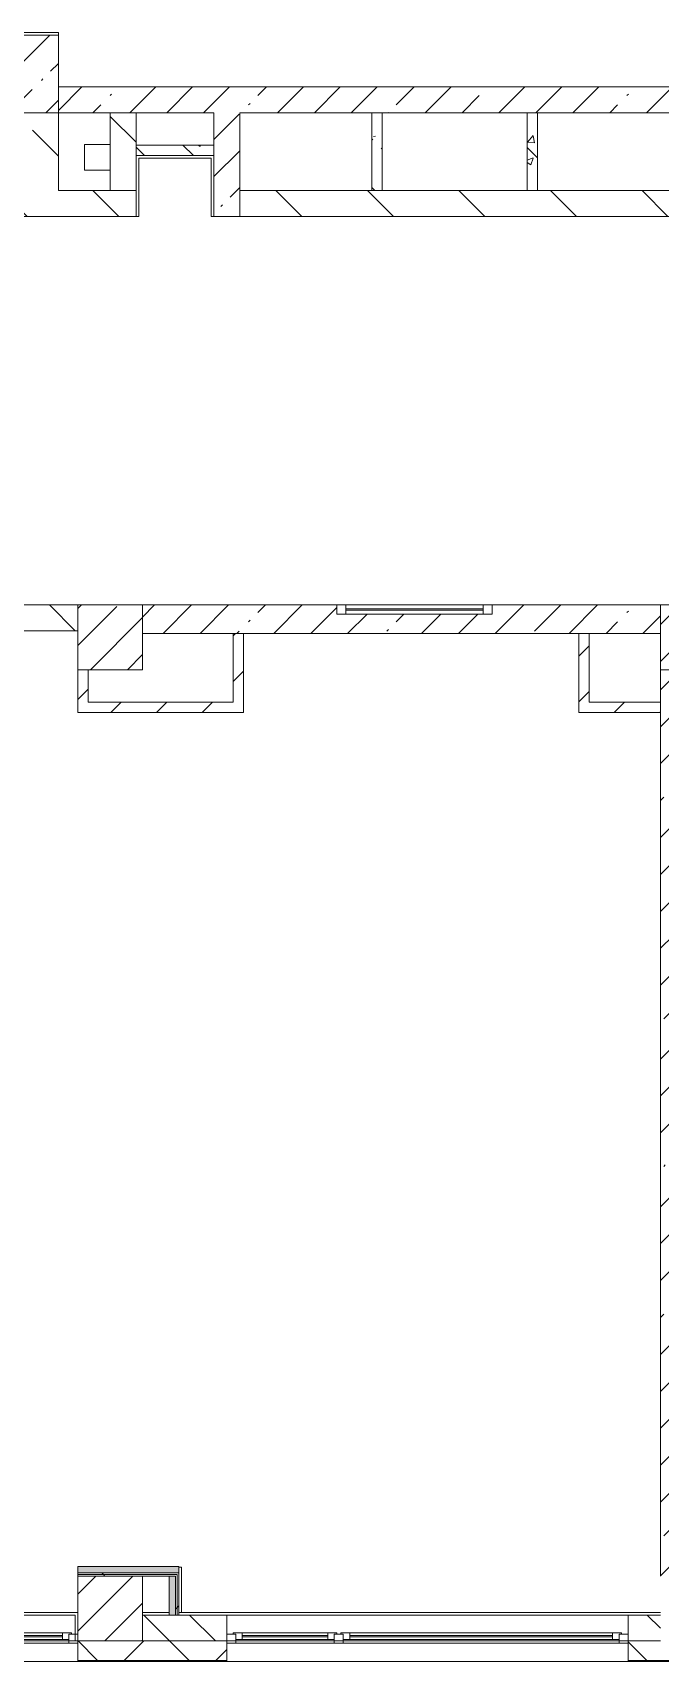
# Model space of a CAD drawing. Header units: millimetres. Extents: x 81633 to 280618, y -8553 to 29000.
# Drawn here: x 206062 to 210912, y -258 to 12320 of the extents above; entities that cross this region are included whole.
import ezdxf

# ---------------------------------------------------------------- set-up
doc = ezdxf.new("R2010")
doc.units = ezdxf.units.MM
for name, color, linetype, lineweight, true_color in [('A-FLOR-2', 7, 'Continuous', 5, 0xaaaaaa), ('I-WALL-4', 7, 'Continuous', 9, 0xe7e7e7), ('I-WALL-7', 7, 'Continuous', 5, 0x787878)]:
    doc.layers.add(name, color=color, linetype=linetype, lineweight=lineweight, true_color=true_color)
for name, color, linetype, lineweight in [('A-GLAZ-3', 7, 'Continuous', 5), ('A-WALL', 7, 'Continuous', 9), ('A-WALL-2', 7, 'Continuous', 5), ('I-WALL-5', 7, 'Continuous', 5), ('S-COLS-2', 7, 'Continuous', 5)]:
    doc.layers.add(name, color=color, linetype=linetype, lineweight=lineweight)
pattern_1 = [(45, (145501.93, 0), (-285.1231, 285.1231), []), (45, (145787.05, 0), (-285.1231, 285.1231), [504.031, -100.806, 16.764, -84.042])]
pattern_2 = [(135, (145501.93, 0), (-353.5534, -353.5534), [])]
pattern_3 = [(45, (145501.93, 0), (-176.7767, 176.7767), [])]
pattern_4 = [(135, (145501.93, 0), (-377.1708, -377.1708), [533.4, -88.9, 17.78, -88.9]), (135, (145501.93, 376.94), (-377.1708, -377.1708), []), (50, (145501.93, 0), (637.6445, -55.7866), [66.675, -733.425]), (355, (145501.9, 0), (-123.3494, 668.699), [53.34, -586.74]), (100.451, (145555.07, -4.65), (514.299, 612.908), [56.665, -623.315]), (46.184, (145501.9, 177.8), (948.776, -147.15), [100.012, -1100.137]), (96.636, (145581, 165.5), (830.909, 865.997), [84.998, -934.973]), (351.184, (145501.9, 177.8), (830.918, 865.988), [80.01, -880.11]), (21, (145590.83, 133.35), (530.6506, -357.9283), [66.675, -733.425]), (326, (145590.8, 133.35), (216.308, 644.6585), [53.34, -586.74]), (71.451, (145635.05, 103.5), (746.9596, 286.7243), [56.665, -623.315]), (37.5, (145501.93, 0), (10.8105, 295.9426), [16.764, -562.864, 16.764, -578.866, -588.962]), (37.5, (145501.93, 0), (10.8105, 295.9426), [-1175.258, 16.764, -572.198]), (7.5, (145501.93, 0), (233.8692, 350.6318), [16.764, -322.834, 16.764, -549.529, -224.472]), (7.5, (145501.93, 0), (233.8692, 350.6318), [-905.891, 16.764, -207.708]), (327.5, (145303.68, 0), (474.5678, -20.0513), [16.764, -205.486, 16.764, -676.656, -920.115]), (327.5, (145303.68, 0), (474.5678, -20.0513), [-915.67, 16.764, -903.351]), (317.5, (145214.8, 0), (518.4522, 88.9934), [16.764, -272.161, 16.764, -443.738, -653.415]), (317.5, (145214.8, 0), (518.4522, 88.9934), [-749.427, 16.764, -636.651])]
pattern_5 = [(45, (145501.9, 0), (-530.33, 530.33), []), (135, (145501.9, 0), (-530.33, -530.33), [])]

# ---------------------------------------------------------------- blocks, each defined once
blk = doc.blocks.new('BSC_Колонна _Прямоугольная - 500х500-V91-2_3_3_птичка')
at = {"layer": 'S-COLS-2'}
h = blk.add_hatch(dxfattribs=at)
h.set_pattern_fill('FP_66', color=256, style=0, pattern_type=2)
h.set_pattern_definition([(45, (-61160, -7650), (-285.1231, 285.1231), []), (45, (-60874.88, -7650), (-285.123, 285.123), [504.031, -100.806, 16.764, -84.042])])
h.paths.add_polyline_path([(-250, -250), (250, -250), (250, 250), (-250, 250)])
for p, q in [((250, 250), (-250, 250)), ((-250, 250), (-250, -250)), ((250, -250), (250, 250)), ((-250, -250), (250, -250))]:
    blk.add_line(p, q, dxfattribs=at)
blk = doc.blocks.new('BSC_Колонна _Прямоугольная - 500х500-V98-2_3_3_птичка')
at = {"layer": 'S-COLS-2'}
h = blk.add_hatch(dxfattribs=at)
h.set_pattern_fill('FP_73', color=256, style=0, pattern_type=2)
h.set_pattern_definition([(45, (-61160, -150), (-285.123, 285.123), []), (45, (-60874.88, -150), (-285.123, 285.123), [504.031, -100.806, 16.764, -84.042])])
h.paths.add_polyline_path([(-250, -250), (250, -250), (250, 250), (-250, 250)])
for p, q in [((250, 250), (-250, 250)), ((-250, 250), (-250, -250)), ((250, -250), (250, 250)), ((-250, -250), (250, -250))]:
    blk.add_line(p, q, dxfattribs=at)
blk = doc.blocks.new('BSC_Колонна _Прямоугольная - 500х500-V102-2_3_3_птичка')
at = {"layer": 'S-COLS-2'}
h = blk.add_hatch(dxfattribs=at)
h.set_pattern_fill('FP_77', color=256, style=0, pattern_type=2)
h.set_pattern_definition([(45, (-65660, -7650), (-285.1231, 285.1231), []), (45, (-65374.88, -7650), (-285.1231, 285.1231), [504.031, -100.806, 16.764, -84.042])])
h.paths.add_polyline_path([(-250, -250), (250, -250), (250, 250), (-250, 250)])
for p, q in [((250, 250), (-250, 250)), ((-250, 250), (-250, -250)), ((250, -250), (250, 250)), ((-250, -250), (250, -250))]:
    blk.add_line(p, q, dxfattribs=at)
blk = doc.blocks.new('BSC_Колонна _Прямоугольная - 600х600-V126-2_3_3_птичка')
at = {"layer": 'S-COLS-2'}
h = blk.add_hatch(dxfattribs=at)
h.set_pattern_fill('FP_106', color=256, style=0, pattern_type=2)
h.set_pattern_definition([(45, (-60460, -12000), (-285.1231, 285.1231), []), (45, (-60174.88, -12000), (-285.1231, 285.1231), [504.031, -100.806, 16.764, -84.042])])
h.paths.add_polyline_path([(-300, -300), (300, -300), (300, 300), (-300, 300)])
for p, q in [((300, 300), (-300, 300)), ((-300, 300), (-300, -300)), ((300, -300), (300, 300)), ((-300, -300), (300, -300))]:
    blk.add_line(p, q, dxfattribs=at)
blk = doc.blocks.new('120_Окно_СКБ_2Ст - 120_Окно_СКБ_2Ст 3100х2500 _мал_створка слева_-22446080-2_3_3_птичка')
at = {"layer": 'A-GLAZ-3'}
for p, q in [((-1550, -127), (-1550, -57)), ((-1550, -57), (-1480, -57)), ((1550, -57), (-1550, -57)), ((-1480, -57), (-1480, -127)), ((650, -87), (-1480, -87)), ((-1480, -87), (-1480, -127)), ((-1430, -137), (-1430, -87)), ((-1430, -107), (600, -107)), ((600, -117), (-1430, -117)), ((600, -137), (600, -87)), ((650, -127), (650, -57)), ((650, -57), (720, -57)), ((650, -127), (650, -87)), ((720, -57), (720, -127)), ((1480, -87), (720, -87)), ((720, -87), (720, -127)), ((770, -137), (770, -87)), ((770, -107), (1430, -107)), ((1430, -117), (770, -117)), ((1430, -137), (1430, -87)), ((1480, -127), (1480, -57)), ((1480, -57), (1550, -57)), ((1480, -127), (1480, -87)), ((1550, -57), (1550, -127)), ((-1480, -127), (-1550, -127)), ((-1550, -127), (-1500, -127)), ((-1480, -127), (-1500, -127)), ((-1500, -127), (-1500, -137)), ((-1500, -137), (670, -137)), ((670, -137), (-1500, -137)), ((720, -127), (650, -127)), ((670, -127), (650, -127)), ((670, -127), (700, -127)), ((670, -137), (670, -127)), ((720, -127), (700, -127)), ((700, -127), (700, -137)), ((700, -137), (1500, -137)), ((1500, -137), (700, -137)), ((1550, -127), (1480, -127)), ((1500, -127), (1480, -127)), ((1500, -127), (1550, -127)), ((1500, -137), (1500, -127))]:
    blk.add_line(p, q, dxfattribs=at)
blk = doc.blocks.new('120_Окно_СКБ_2Ст - 120_Окно_СКБ_2Ст 2100х2500 _мал створка СЛЕВА_-22446485-2_3_3_птичка')
at = {"layer": 'A-GLAZ-3'}
for p, q in [((-1050, -127), (-1050, -57)), ((-1050, -57), (-980, -57)), ((1050, -57), (-1050, -57)), ((-980, -57), (-980, -127)), ((-220, -87), (-980, -87)), ((-980, -87), (-980, -127)), ((-930, -137), (-930, -87)), ((-930, -107), (-270, -107)), ((-270, -117), (-930, -117)), ((-270, -137), (-270, -87)), ((-220, -127), (-220, -57)), ((-220, -57), (-150, -57)), ((-220, -127), (-220, -87)), ((-150, -57), (-150, -127)), ((980, -87), (-150, -87)), ((-150, -87), (-150, -127)), ((-100, -137), (-100, -87)), ((-100, -107), (930, -107)), ((930, -117), (-100, -117)), ((930, -137), (930, -87)), ((980, -127), (980, -57)), ((980, -57), (1050, -57)), ((980, -127), (980, -87)), ((1050, -57), (1050, -127)), ((-980, -127), (-1050, -127)), ((-1050, -127), (-1000, -127)), ((-980, -127), (-1000, -127)), ((-1000, -127), (-1000, -137)), ((-1000, -137), (-200, -137)), ((-200, -137), (-1000, -137)), ((-150, -127), (-220, -127)), ((-200, -127), (-220, -127)), ((-200, -127), (-170, -127)), ((-200, -137), (-200, -127)), ((-150, -127), (-170, -127)), ((-170, -127), (-170, -137)), ((-170, -137), (1000, -137)), ((1000, -137), (-170, -137)), ((1050, -127), (980, -127)), ((1000, -127), (980, -127)), ((1000, -127), (1050, -127)), ((1000, -137), (1000, -127))]:
    blk.add_line(p, q, dxfattribs=at)
blk = doc.blocks.new('120_Окно_СКБ_1Ст - 120_Окно_СКБ_1Ст 400х1200 EI30-24228621-2_3_3_птичка')
at = {"layer": 'A-GLAZ-3'}
for p, q in [((-600, 40), (-600, 110)), ((-600, 110), (-530, 110)), ((600, 110), (-600, 110)), ((-530, 40), (-600, 40)), ((-600, 40), (600, 40)), ((-530, 110), (-530, 40)), ((530, 80), (-530, 80)), ((530, 70), (-530, 70)), ((530, 40), (530, 110)), ((530, 110), (600, 110)), ((600, 40), (530, 40)), ((600, 110), (600, 40))]:
    blk.add_line(p, q, dxfattribs=at)

msp = doc.modelspace()

# ---------------------------------------------------------------- hatches: boundary and pattern name
at = {"layer": 'A-WALL-2'}
h = msp.add_hatch(dxfattribs=at)
h.set_pattern_fill('FP_90', color=256, style=0, pattern_type=2)
h.set_pattern_definition([(135, (145501.93, 0), (-176.7767, -176.7767), [])])
h.paths.add_polyline_path([(210661.9, -100), (210911.9, -100), (210911.9, 100), (210661.9, 100)])
h.paths.add_polyline_path([(207561.9, -100), (207561.9, 100), (206911.9, 100), (206911.9, -100), (206932.2, -100)])
h = msp.add_hatch(dxfattribs=at)
h.set_pattern_fill('FP_80', color=256, style=0, pattern_type=2)
h.set_pattern_definition([(45, (145501.93, 0), (-353.5534, 353.5534), []), (135, (145501.93, 0), (-353.5534, -353.5534), [])])
h.paths.add_polyline_path([(216161.9, -250), (216161.9, -100), (212561.9, -100), (212561.9, -250), (214219.1, -250)])
h.paths.add_polyline_path([(221201.9, -250), (221201.9, -100), (217061.9, -100), (217061.9, -250), (220985.4, -250)])
h.paths.add_polyline_path([(203561.9, -250), (204311.9, -250), (204311.9, -100), (203561.9, -100)])
h.paths.add_polyline_path([(202411.9, -250), (202661.9, -250), (202661.9, -100), (201911.9, -100), (201911.9, -250), (202247.8, -250)])
h.paths.add_polyline_path([(210661.9, -250), (211661.9, -250), (211661.9, -100), (210661.9, -100)])
h.paths.add_polyline_path([(206932.2, -250), (207561.9, -250), (207561.9, -100), (206411.9, -100), (206411.9, -250)])
h.paths.add_polyline_path([(198604.3, -250), (198811.9, -250), (198811.9, -100), (197411.9, -100), (197411.9, -250), (197563.4, -250)])
h.paths.add_polyline_path([(189538.3, -250), (189538.3, -100), (188161.9, -100), (188161.9, -250), (189235.5, -250)])
h.paths.add_polyline_path([(190811.9, -250), (190811.9, -100), (190438.3, -100), (190438.3, -250)])
h.paths.add_polyline_path([(194311.9, -250), (194311.9, -100), (192911.9, -100), (192911.9, -250), (193399.4, -250)])
h.paths.add_polyline_path([(184041.9, -250), (185061.9, -250), (185061.9, -100), (183491.9, -100), (183491.9, -250), (184030.6, -250)])
h.paths.add_polyline_path([(178825.7, -250), (179371.9, -250), (179371.9, -100), (178511.9, -100), (178511.9, -250)])
h.paths.add_polyline_path([(176223.2, -250), (176411.9, -250), (176411.9, -100), (174711.7, -100), (174711.7, -250), (175702.7, -250)])
h.paths.add_polyline_path([(180271.9, -250), (181391.9, -250), (181391.9, -100), (180271.9, -100)])
h.paths.add_polyline_path([(164311.9, -250), (164311.9, -100), (163661.9, -100), (163661.9, -250), (164251.9, -250)])
h.paths.add_polyline_path([(171661.9, -250), (171911.7, -250), (171911.7, -100), (170311.9, -100), (170311.9, -250), (171538.8, -250)])
h.paths.add_polyline_path([(167111.9, -250), (168211.9, -250), (168211.9, -100), (167111.9, -100)])
h.paths.add_polyline_path([(161649.5, -250), (162761.9, -250), (162761.9, -100), (161611.9, -100), (161611.9, -250)])
h.paths.add_polyline_path([(150198.7, -250), (154061.9, -250), (154061.9, -100), (150131.9, -100), (150131.9, -250)])
h.paths.add_polyline_path([(149231.9, -250), (149231.9, -100), (145241.9, -100), (145241.9, -250), (149157.7, -250)])
h.paths.add_polyline_path([(157161.9, -250), (158511.9, -250), (158511.9, -100), (157161.9, -100)])
at = {"layer": 'I-WALL-4'}
for points in [[(207191.9, 425), (207191.9, 475), (206411.9, 475), (206411.9, 425), (206932.2, 425)], [(207166.9, 100), (207166.9, 400), (207116.9, 400), (207116.9, 100)]]:
    msp.add_hatch(color=256, dxfattribs=at).paths.add_polyline_path(points)
at = {"layer": 'I-WALL-5'}
h = msp.add_hatch(dxfattribs=at)
h.set_pattern_fill('FP_88', color=256, style=0, pattern_type=2)
h.set_pattern_definition(pattern_1)
h.paths.add_polyline_path([(201201.9, 11700), (205661.9, 11700), (205661.9, 11900), (200261.9, 11900), (200261.9, 11700), (201001.9, 11700)])
h.paths.add_polyline_path([(209961.9, 11700), (211661.9, 11700), (211661.9, 11900), (206261.9, 11900), (206261.9, 11700), (209881.9, 11700)])
h = msp.add_hatch(dxfattribs=at)
h.set_pattern_fill('FP_91', color=256, style=0, pattern_type=2)
h.set_pattern_definition(pattern_2)
h.paths.add_polyline_path([(206261.9, 11100), (206261.9, 11700), (206061.9, 11700), (206061.9, 11100)])
h = msp.add_hatch(dxfattribs=at)
h.set_pattern_fill('FP_91', color=256, style=0, pattern_type=2)
h.set_pattern_definition(pattern_2)
h.paths.add_polyline_path([(206861.9, 11100), (206861.9, 11700), (206661.9, 11700), (206661.9, 11100)])
h = msp.add_hatch(dxfattribs=at)
h.set_pattern_fill('FP_91', color=256, style=0, pattern_type=2)
h.set_pattern_definition(pattern_2)
h.paths.add_polyline_path([(206861.9, 10900), (206861.9, 11700), (206661.9, 11700), (206661.9, 10900)])
h = msp.add_hatch(dxfattribs=at)
h.set_pattern_fill('FP_88', color=256, style=0, pattern_type=2)
h.set_pattern_definition(pattern_1)
h.paths.add_polyline_path([(207661.9, 10900), (207661.9, 11700), (207461.9, 11700), (207461.9, 10900)])
h = msp.add_hatch(dxfattribs=at)
h.set_pattern_fill('FP_91', color=256, style=0, pattern_type=2)
h.set_pattern_definition(pattern_2)
h.paths.add_polyline_path([(203809.2, 10900), (203941.9, 10900), (203941.9, 11100), (203731.9, 11100), (203731.9, 10900)])
h.paths.add_polyline_path([(202811.9, 10900), (203031.9, 10900), (203031.9, 11100), (202811.9, 11100), (202811.9, 10969.2)])
h.paths.add_polyline_path([(202111.9, 10900), (202111.9, 11100), (201901.9, 11100), (201901.9, 10900)])
h.paths.add_polyline_path([(206661.9, 10900), (206661.9, 11100), (204841.9, 11100), (204841.9, 10900), (205891.2, 10900)])
h.paths.add_polyline_path([(201001.9, 10900), (201001.9, 11100), (197411.9, 11100), (197411.9, 10900), (200686.3, 10900)])
h.paths.add_polyline_path([(193399.4, 10900), (197211.9, 10900), (197211.9, 11100), (192762.6, 11100), (192762.6, 10900)])
h = msp.add_hatch(dxfattribs=at)
h.set_pattern_fill('FP_91', color=256, style=0, pattern_type=2)
h.set_pattern_definition(pattern_2)
h.paths.add_polyline_path([(210055.1, 10900), (212061.9, 10900), (212061.9, 11100), (207661.9, 11100), (207661.9, 10900), (207973.2, 10900)])
h = msp.add_hatch(dxfattribs=at)
h.set_pattern_fill('FP_91', color=256, style=0, pattern_type=2)
h.set_pattern_definition(pattern_2)
h.paths.add_polyline_path([(206411.9, 7700), (206411.9, 7900), (205432.9, 7900), (205432.9, 7700), (205891.2, 7700)])
h.paths.add_polyline_path([(202411.9, 7700), (202932.9, 7700), (202932.9, 7900), (202411.9, 7900)])
h = msp.add_hatch(dxfattribs=at)
h.set_pattern_fill('FP_88', color=256, style=0, pattern_type=2)
h.set_pattern_definition(pattern_1)
h.paths.add_polyline_path([(210911.9, 7680), (210911.9, 7900), (209611.9, 7900), (209611.9, 7830), (208411.9, 7830), (208411.9, 7900), (206911.9, 7900), (206911.9, 7680), (210361.9, 7680)])
h = msp.add_hatch(dxfattribs=at)
h.set_pattern_fill('FP_92', color=256, style=0, pattern_type=2)
h.set_pattern_definition(pattern_3)
h.paths.add_polyline_path([(207691.9, 7150), (207691.9, 7680), (207611.9, 7680), (207611.9, 7150)])
h = msp.add_hatch(dxfattribs=at)
h.set_pattern_fill('FP_92', color=256, style=0, pattern_type=2)
h.set_pattern_definition(pattern_3)
h.paths.add_polyline_path([(210361.9, 7070), (210361.9, 7680), (210281.9, 7680), (210281.9, 7070)])
h = msp.add_hatch(dxfattribs=at)
h.set_pattern_fill('FP_92', color=256, style=0, pattern_type=2)
h.set_pattern_definition(pattern_3)
h.paths.add_polyline_path([(206491.9, 7150), (206491.9, 7400), (206411.9, 7400), (206411.9, 7150)])
h = msp.add_hatch(dxfattribs=at)
h.set_pattern_fill('FP_88', color=256, style=0, pattern_type=2)
h.set_pattern_definition(pattern_1)
h.paths.add_polyline_path([(211131.9, 400), (211131.9, 7400), (210911.9, 7400), (210911.9, 400), (211122.5, 400)])
h = msp.add_hatch(dxfattribs=at)
h.set_pattern_fill('FP_92', color=256, style=0, pattern_type=2)
h.set_pattern_definition(pattern_3)
h.paths.add_polyline_path([(207691.9, 7070), (207691.9, 7150), (206411.9, 7150), (206411.9, 7070)])
h = msp.add_hatch(dxfattribs=at)
h.set_pattern_fill('FP_92', color=256, style=0, pattern_type=2)
h.set_pattern_definition(pattern_3)
h.paths.add_polyline_path([(210911.9, 7070), (210911.9, 7150), (210361.9, 7150), (210361.9, 7070)])
h = msp.add_hatch(dxfattribs=at)
h.set_pattern_fill('FP_174', color=256, style=0, pattern_type=2)
h.set_pattern_definition(pattern_5)
h.paths.add_polyline_path([(207179.4, 412.5), (207191.9, 412.5), (207191.9, 425), (206411.9, 425), (206411.9, 412.5), (206932.2, 412.5)])
h = msp.add_hatch(dxfattribs=at)
h.set_pattern_fill('FP_174', color=256, style=0, pattern_type=2)
h.set_pattern_definition(pattern_5)
h.paths.add_polyline_path([(207179.4, 400), (207179.4, 412.5), (206411.9, 412.5), (206411.9, 400), (207166.9, 400)])
h = msp.add_hatch(dxfattribs=at)
h.set_pattern_fill('FP_174', color=256, style=0, pattern_type=2)
h.set_pattern_definition(pattern_5)
h.paths.add_polyline_path([(207179.4, 100), (207179.4, 400), (207166.9, 400), (207166.9, 100)])
h = msp.add_hatch(dxfattribs=at)
h.set_pattern_fill('FP_174', color=256, style=0, pattern_type=2)
h.set_pattern_definition(pattern_5)
h.paths.add_polyline_path([(207179.4, 100), (207191.9, 100), (207191.9, 412.5), (207179.4, 412.5), (207179.4, 319.7)])
at = {"layer": 'I-WALL-7'}
h = msp.add_hatch(dxfattribs=at)
h.set_pattern_fill('FP_95', color=256, style=0, pattern_type=2)
h.set_pattern_definition(pattern_4)
h.paths.add_polyline_path([(208761.9, 11100), (208761.9, 11700), (208681.9, 11700), (208681.9, 11100)])
h = msp.add_hatch(dxfattribs=at)
h.set_pattern_fill('FP_95', color=256, style=0, pattern_type=2)
h.set_pattern_definition(pattern_4)
h.paths.add_polyline_path([(209961.9, 11100), (209961.9, 11700), (209881.9, 11700), (209881.9, 11100)])
h = msp.add_hatch(dxfattribs=at)
h.set_pattern_fill('FP_95', color=256, style=0, pattern_type=2)
h.set_pattern_definition(pattern_4)
h.paths.add_polyline_path([(207461.9, 11370), (207461.9, 11450), (206861.9, 11450), (206861.9, 11370), (206932.2, 11370)])

# ---------------------------------------------------------------- linework, layer by layer
at = {"layer": 'A-FLOR-2'}
for p, q in [((205661.9, 12320), (206261.9, 12320)), ((206261.9, 12320), (206261.9, 12300)), ((206461.9, 11457), (206661.9, 11457)), ((206461.9, 11257), (206461.9, 11457)), ((207440.9, 11350), (206881.9, 11350)), ((206881.9, 11350), (206881.9, 10900)), ((207440.9, 10900), (207440.9, 11350)), ((206661.9, 11257), (206461.9, 11257)), ((206881.9, 10900), (206861.9, 10900)), ((207461.9, 10900), (207440.9, 10900)), ((207191.9, 470), (207211.9, 470)), ((207211.9, 470), (207211.9, 120))]:
    msp.add_line(p, q, dxfattribs=at)
at = {"layer": 'A-WALL'}
for p, q in [((206861.9, 11700), (206661.9, 11700)), ((208761.9, 11700), (208681.9, 11700)), ((209961.9, 11700), (209881.9, 11700)), ((206861.9, 11370), (206861.9, 11450)), ((207461.9, 11370), (207461.9, 11450)), ((207661.9, 10900), (207661.9, 11100)), ((208681.9, 11100), (208761.9, 11100)), ((209881.9, 11100), (209961.9, 11100)), ((207691.9, 7680), (207611.9, 7680)), ((210361.9, 7680), (210281.9, 7680)), ((210911.9, 7070), (210911.9, 7150)), ((207191.9, 425), (206411.9, 425)), ((207179.4, 412.5), (206411.9, 412.5)), ((207166.9, 400), (207116.9, 400)), ((207166.9, 400), (207166.9, 100)), ((207179.4, 412.5), (207179.4, 100)), ((206911.9, -100), (207561.9, -100)), ((210661.9, -100), (210911.9, -100)), ((206411.9, -250), (207561.9, -250)), ((210661.9, -250), (211661.9, -250)), ((206411.9, -253), (207561.9, -253)), ((210661.9, -253), (211661.9, -253))]:
    msp.add_line(p, q, dxfattribs=at)
at = {"layer": 'A-WALL-2'}
for p, q in [((202411.9, 100), (206391.9, 100)), ((206391.9, -100), (206391.9, 100)), ((206911.9, 100), (210911.9, 100)), ((207561.9, -258), (207561.9, 100)), ((210661.9, 100), (210661.9, -258)), ((206411.9, -100), (206411.9, -258)), ((207561.9, -100), (210911.9, -100)), ((211661.9, -258), (203561.9, -258))]:
    msp.add_line(p, q, dxfattribs=at)
at = {"layer": 'I-WALL-5'}
for p, q in [((211661.9, 11900), (206261.9, 11900)), ((206261.9, 11100), (206261.9, 11700)), ((206261.9, 11700), (206661.9, 11700)), ((206661.9, 11700), (206661.9, 11100)), ((206861.9, 11450), (206861.9, 11700)), ((206861.9, 11700), (207461.9, 11700)), ((207461.9, 11700), (207461.9, 11450)), ((207661.9, 11100), (207661.9, 11700)), ((207661.9, 11700), (208681.9, 11700)), ((208681.9, 11700), (208681.9, 11100)), ((208761.9, 11100), (208761.9, 11700)), ((208761.9, 11700), (209881.9, 11700)), ((209881.9, 11700), (209881.9, 11100)), ((209961.9, 11100), (209961.9, 11700)), ((209961.9, 11700), (211661.9, 11700)), ((207461.9, 11450), (206861.9, 11450)), ((206861.9, 10900), (206861.9, 11370)), ((206861.9, 11370), (207461.9, 11370)), ((207461.9, 11370), (207461.9, 10900)), ((206861.9, 11100), (206261.9, 11100)), ((208681.9, 11100), (207661.9, 11100)), ((209881.9, 11100), (208761.9, 11100)), ((212061.9, 11100), (209961.9, 11100)), ((204641.9, 10900), (206861.9, 10900)), ((207461.9, 10900), (212261.9, 10900)), ((205432.9, 7900), (206411.9, 7900)), ((208411.9, 7900), (206911.9, 7900)), ((210911.9, 7900), (209611.9, 7900)), ((206411.9, 7700), (202411.9, 7700)), ((206911.9, 7680), (207611.9, 7680)), ((207611.9, 7680), (207611.9, 7150)), ((207691.9, 7070), (207691.9, 7680)), ((207691.9, 7680), (210281.9, 7680)), ((210281.9, 7680), (210281.9, 7070)), ((210361.9, 7150), (210361.9, 7680)), ((210361.9, 7680), (210911.9, 7680)), ((206411.9, 7400), (206411.9, 7070)), ((206491.9, 7150), (206491.9, 7400)), ((210911.9, 7400), (210911.9, 7150)), ((206411.9, 7070), (207691.9, 7070)), ((207611.9, 7150), (206491.9, 7150)), ((210281.9, 7070), (210911.9, 7070)), ((210911.9, 7150), (210361.9, 7150)), ((210911.9, 7070), (210911.9, 400)), ((207191.9, 475), (206411.9, 475)), ((206411.9, 475), (206411.9, 400)), ((206911.9, 400), (207116.9, 400)), ((207116.9, 400), (207116.9, 100)), ((207191.9, 100), (207191.9, 475)), ((202661.1, 120), (206411.9, 120)), ((206911.9, 120), (207116.9, 120)), ((207191.1, 120), (210911.9, 120)), ((206411.9, -100), (204311.9, -100))]:
    msp.add_line(p, q, dxfattribs=at)

# ---------------------------------------------------------------- block references
at = {"layer": 'A-GLAZ-3'}
msp.add_blockref('120_Окно_СКБ_1Ст - 120_Окно_СКБ_1Ст 400х1200 EI30-24228621-2_3_3_птичка', (209011.9, 7790), dxfattribs=at)
at = {"layer": 'A-GLAZ-3', "rotation": 180}
for name, p in [('120_Окно_СКБ_2Ст - 120_Окно_СКБ_2Ст 2100х2500 _мал створка СЛЕВА_-22446485-2_3_3_птичка', (205361.9, -175)), ('120_Окно_СКБ_2Ст - 120_Окно_СКБ_2Ст 3100х2500 _мал_створка слева_-22446080-2_3_3_птичка', (209111.9, -175))]:
    msp.add_blockref(name, p, dxfattribs=at)
at = {"layer": 'S-COLS-2'}
for name, p in [('BSC_Колонна _Прямоугольная - 600х600-V126-2_3_3_птичка', (205961.9, 12000)), ('BSC_Колонна _Прямоугольная - 500х500-V91-2_3_3_птичка', (206661.9, 7650)), ('BSC_Колонна _Прямоугольная - 500х500-V102-2_3_3_птичка', (211161.9, 7650)), ('BSC_Колонна _Прямоугольная - 500х500-V98-2_3_3_птичка', (206661.9, 150))]:
    msp.add_blockref(name, p, dxfattribs=at)

doc.saveas('drawing.dxf')
